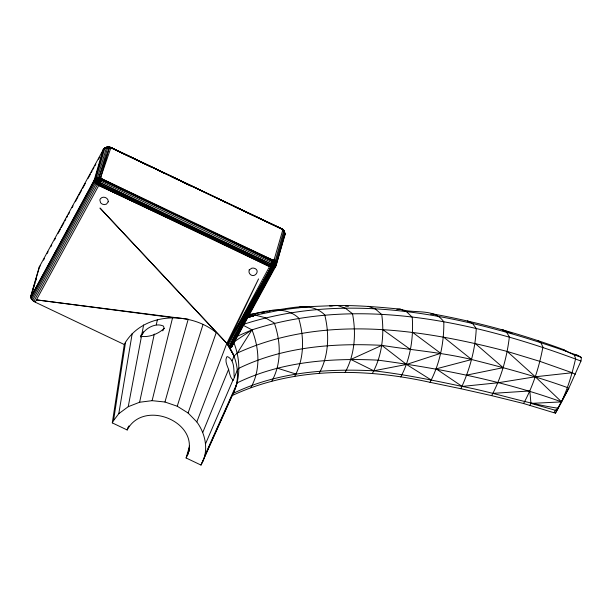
<?xml version="1.0" encoding="UTF-8"?>
<svg xmlns="http://www.w3.org/2000/svg" width="612" height="612" viewBox="0 0 612 612"><rect width="100%" height="100%" fill="white"/><g stroke="black" fill="none" stroke-linecap="round" stroke-linejoin="round"><path stroke-width="0.92" d="M202.243 462.779C208.776 449.499 205.341 433.495 196.819 421.92L226.815 343.37L100.07 208.141L226.815 343.37C237.387 357.416 241.227 377.252 233.18 393.417L200.996 465.066L186.102 457.983C203.865 423.634 144.072 397.616 127.181 429.976L112.302 422.892L124.282 344.533L35.19 302.16L32.581 300.477L30.6 297.486L94.263 179.913L102.847 150.353C104.162 147.385 107.964 146.146 110.849 147.484L282.866 229.661L273.809 260.819L273.587 267.543L231.91 345.772M242.451 210.429L282.323 229.079L284.519 231.741L284.917 234.036L276.264 264.942L274.65 267.352L272.34 267.49L269.525 266.595L97.43 184.663L95.243 182.751L95.097 178.811L103.68 149.259L107.054 147.094L109.035 147.255M200.996 465.066L232.017 395.643C293.523 366.749 364.859 367.911 430.029 382.316C439.776 363.834 444.113 342.728 443.815 321.904C434.443 307.744 414.056 314.109 400.217 309.159C376.717 306.849 353.086 304.814 329.455 305.786L332.301 305.862M164.131 328.338L163.496 326.135C155.463 322.057 144.095 328.973 141.035 336.309C148.693 337.648 158.692 333.869 164.131 328.338L162.761 330.847M234.212 377.199C233.662 370.337 234.932 360.177 227.58 356.643L226.723 356.911C224.673 360.858 227.121 365.578 228.605 369.357A20.563 5.936 84.7 0 0 230.946 377.428L233.149 380.48L237.502 369.556L239.001 368.217C283.172 346.782 333.448 342.896 381.827 345.344C411.761 350.171 442.094 352.374 471.63 359.527C503.89 367.628 536.051 376.281 567.37 387.541L568.8 388.222L580.964 361.065L581.4 357.553C576.183 353.675 568.923 353.69 563.721 349.659C521.409 334.037 477.758 322.119 433.38 314.033L430.726 314.239M368.21 306.298L375.324 308.976L381.735 314.53C384.42 334.359 382.232 355.335 372.547 373.098M32.581 300.477L96.206 183.745L96.206 177.947L104.79 148.395L105.226 147.706L107.054 147.094M430.029 382.316L460.882 388.719C469.641 369.832 475.425 349.33 476.243 328.437L472.334 323.251L467.446 320.895M35.19 302.16L98.815 185.428L216.197 240.745L270.198 265.31L275.392 266.893L275.958 262.219L284.519 231.741L283.318 230.028L281.336 228.766L284.871 233.111L284.848 235.391L275.798 266.22L231.688 347.073L231.007 347.432L229.225 346.675L270.948 267.161L275.958 262.219L275.247 260.957L274.191 259.893L272.57 259.985L100.582 179.66L96.13 180.502L94.531 181.71L30.906 298.442M231.007 347.432L274.65 267.352L274.191 259.893M275.958 262.219L276.326 263.588L275.721 264.598L274.857 265.47L273.304 264.996L272.638 263.711L272.57 259.985L101.86 178.826C99.358 177.97 95.847 178.513 94.225 180.762L30.6 297.486L39.627 266.411L40.346 265.945M33.805 301.387L97.43 184.663L98.035 183.049L97.614 177.426L106.626 147.163L110.022 147.163L281.597 228.911L283.823 230.563L284.917 234.036L284.381 236.66L284.871 233.111L283.823 230.563L282.323 229.079L110.849 147.484L110.022 147.163L106.197 147.875L104.79 148.395L102.847 150.353M400.761 376.938C410.499 358.808 413.651 337.625 412.228 317.253L406.628 311.783L400.217 309.159L396.806 309.358M284.396 232.629L284.519 231.741M271.904 381.016C281.681 363.321 280.87 341.649 274.306 322.998L265.095 317.659L255.403 315.18L248.395 315.547M460.882 388.719L491.643 395.635C501.427 377.482 506.943 357.24 509.368 336.829L506.308 331.857L502.223 329.7L511.969 333.372M112.302 422.892L113.541 420.612L125.521 342.246C144.623 311.975 190.034 311.347 216.243 332.561L188.098 413.008L196.819 421.92M113.541 420.612L118.789 413.681L132.223 333.395M232.078 360.866L234.082 355.977L228.238 345.52L270.948 267.161L270.198 265.31L100.177 182.751L99.167 181.236L99.113 177.22L107.704 147.668L108.049 146.995L110.887 147.744L281.558 228.643M118.789 413.681L128.229 406.697L141.433 336.47M143.636 324.941L141.992 333.54L140.645 335.996M128.229 406.697L139.605 402.245L154.3 334.053M156.282 324.842L157.422 319.548M275.339 263.336L274.857 265.47L272.34 267.49L230.296 344.625L273.587 267.543L276.264 264.942L273.809 260.819L272.57 259.985L269.525 266.595L227.442 344.441L234.082 355.977L237.334 353.04L251.953 329.876C359.772 294.816 478.071 322.34 580.964 361.065M491.643 395.635L523.566 403.515L555.398 413.161C565.442 396.392 571.31 377.497 575.632 358.533L574.286 355.029L563.185 349.597L563.721 349.659M152.105 400.669L172.615 317.597L36.437 299.872L188.205 319.227L164.957 402.007L152.105 400.669L139.605 402.245M274.451 264.185L272.118 261.148L101.86 178.826L100.666 177.388L96.206 177.947L94.263 179.913L94.225 180.762L99.488 184.143L270.198 265.31L98.815 185.428L100.827 181.336L100.406 178.383L109.456 147.224M30.638 296.636L39.222 267.084L103.252 149.68L105.226 147.706L106.955 147.492M127.181 429.976L127.977 427.237M128.428 427.689L128.964 425.868M186.102 457.983L189.544 446.125M189.468 448.405L187.349 455.703L189.483 448.359M283.823 230.563L275.247 260.957L272.638 263.711L270.887 263.91L99.488 184.143L97.43 184.663M30.6 297.486L31.992 292.98M32.551 291.182L35.052 283.073M35.611 281.268L36.445 278.559M188.098 413.008L177.235 406.23L203.062 324.36M99.113 177.22L109.257 147.829L110.849 147.484L196.092 188.114M110.887 147.744L100.666 177.388L97.476 180.05M99.167 181.236L100.827 181.336L101.86 178.826L99.167 181.236L95.243 182.751L31.61 299.482M274.933 266.633L275.721 264.598M294.686 376.319C304.462 358.586 304.309 337.005 298.618 317.98C284.519 304.99 264.889 311.324 248.548 315.111M202.824 432.309L228.605 369.357M205.663 443.509L232.973 380.075M205.158 454.747L237.295 382.814C280.9 361.623 330.541 357.791 378.308 360.177C440.464 368.531 502.475 380.641 561.609 401.9L568.8 388.222L558.029 407.982M275.392 266.893L276.264 264.942M555.398 413.161L558.09 408.219C525.578 403.423 494.442 392.483 462.129 386.432C432.875 380.205 403.53 374.23 373.794 370.811C326.188 368.37 276.723 372.264 233.264 393.363L233.18 393.417M226.815 343.37L258.547 278.911L227.442 344.441L270.948 267.161M229.378 346.759L272.34 267.49L270.887 263.91L100.177 182.751L96.13 180.502L97.446 178.758M43.521 260.108L44.431 258.44M47.162 253.437L48.073 251.769M50.796 246.766L51.706 245.098M54.43 240.095L55.34 238.428M58.071 233.424L60.343 229.255M61.246 227.588L63.977 222.584M64.887 220.917L65.798 219.249M66.7 217.581L67.611 215.914M68.521 214.246L69.431 212.578M72.155 207.575L73.065 205.907M75.337 201.738L78.068 196.735M78.979 195.067L81.702 190.072M82.612 188.404L85.336 183.401M88.067 178.398L90.339 174.229M91.249 172.561L92.152 170.893M93.062 169.226L93.973 167.558M94.883 165.89L95.793 164.223M98.517 159.219L99.427 157.552M102.15 152.549L104.43 148.578M124.282 344.533L125.521 342.246M140.722 337.128L143.583 331.888M230.15 347.279L273.587 267.543M231.933 395.696C241.067 379.455 240.577 359.091 233.639 342.131L231.688 347.073M250.966 387.473C260.788 369.847 259.297 348.121 251.953 329.876L242.987 325.156M319.15 373.435C328.927 355.687 329.493 334.244 324.743 314.889C310.322 300.561 289.178 309.465 271.789 310.345L269.203 311.355M345.168 372.348C354.883 354.585 356.283 333.356 352.504 313.742L345.352 308.173L337.51 305.457L299.75 307.025L298.113 307.691M523.566 403.515C533.174 385.95 539.302 366.649 542.913 347.012L540.725 342.299L537.451 340.394M529.701 405.672L530.948 403.392L529.831 390.961L492.889 393.348M554.112 412.549L555.359 410.269L558.09 408.219M94.99 181.083L97.614 177.426L98.899 178.475M558.029 408.036L561.609 401.9L535.301 376.778L507.226 351.456C420.046 328.644 322.18 314.208 237.334 353.04M39.222 267.084L39.627 266.411M97.691 181.504L100.406 178.383M103.68 149.259L105.226 147.706L106.197 147.875L108.049 146.995M273.809 260.819L271.537 262.494L100.827 181.336M234.404 341.618L251.953 329.876L237.349 336.179M103.252 149.68L103.971 149.213M96.206 183.745L100.177 182.751M261.722 313L264.392 312.12M243.936 324.184C349.88 290.042 464.898 315.815 566.919 351.525M247.363 317.567L255.403 315.18L280.939 309.932L308.364 306.673M247.401 317.406L255.403 315.18L247.5 317.697L255.403 315.18L247.34 317.131M247.248 317.291L255.403 315.18L247.982 317.001M466.535 375.141L503.141 367.667L474.981 343.286M248.77 314.606L264.361 311.982M575.288 374.223L572.159 372.739L535.301 376.778L497.87 382.791L462.129 386.432L436.188 368.852L471.63 359.527L443.409 336.937M265.279 311.822L268.125 311.577M561.609 401.9L530.948 403.392L555.359 410.269M576.611 354.883L578.952 356.26L574.286 355.029M345.573 306.222L348.412 306.298M107.704 147.668L109.257 147.829M507.226 351.456L539.899 361.363L572.159 372.739M277.282 368.141L295.933 374.039M164.957 402.007L177.235 406.23M96.076 179.186L95.097 178.811L94.225 180.762L95.243 182.751M270.887 263.91L273.304 264.996M224.298 201.868L226.027 202.679M234.671 206.757L240.723 209.61M577.72 355.802L581.4 357.553M101.408 179.989L272.118 261.148M111.491 148.02L114.926 149.665M116.647 150.491L151.914 167.39M158.799 170.694L164.819 173.579M171.697 176.876L177.717 179.76M182.024 181.825L190.623 185.941M99.488 184.143L184.503 225.354M216.197 240.745L269.525 266.595M431.276 380.029L406.506 364.454L381.827 345.344L350.829 359.451L373.794 370.811L406.506 364.454L440.694 353.323L412.664 332.408M382.974 329.753L410.43 349.498M271.537 262.494L272.638 263.711M282.866 229.661L283.838 231.405M282.323 229.079L282.507 229.737M249.206 269.892L248.962 272.019L249.597 273.648C254.041 279.623 261.561 269.984 253.773 268.11L251.899 268.14L249.206 269.892M189.483 449.499L188.963 451.312L189.49 449.499M108.232 201.792L106.496 204.094L104.415 204.622L102.25 204.133L100.575 202.802L99.848 199.948L100.475 198.663L102.074 197.462C104.927 196.391 108.607 198.571 108.232 201.792"/></g></svg>
